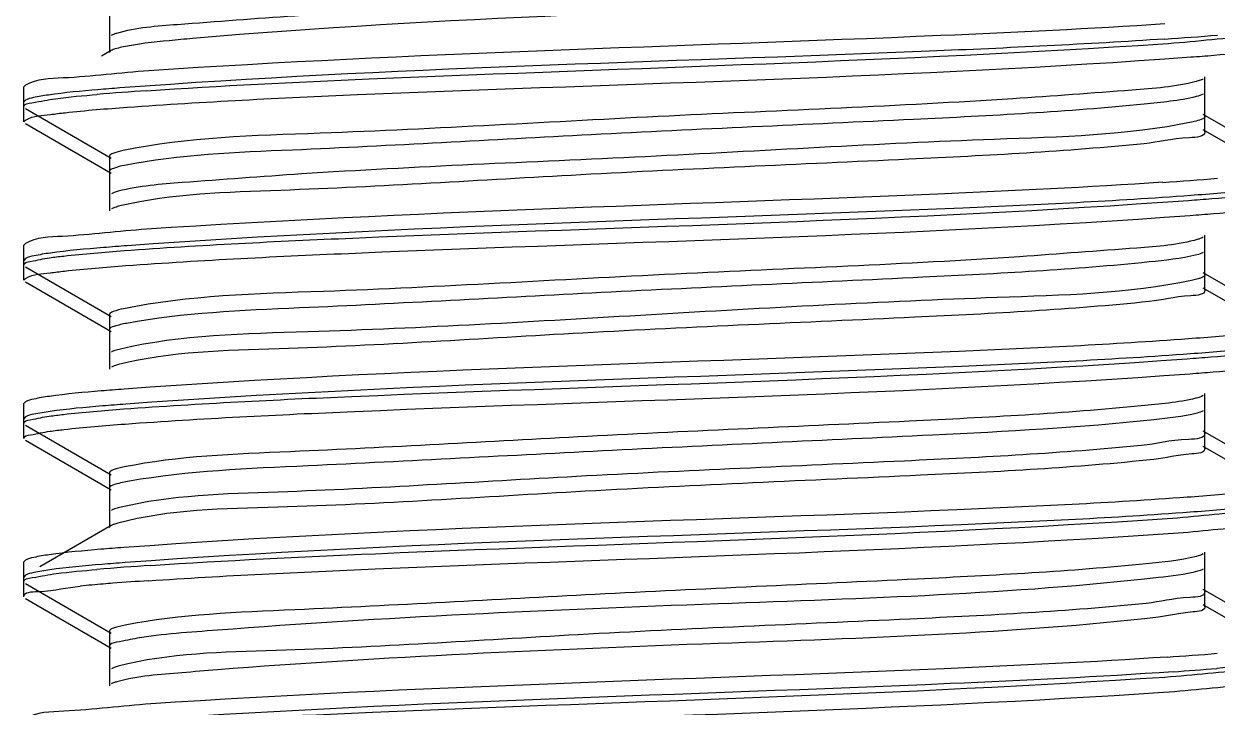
# Model space of a CAD drawing. Extents: x 27938 to 1507990, y 110129 to 923079.
# Drawn here: x 455313.4 to 455492.8, y 383488.3 to 383591.1 of the extents above; entities that cross this region are included whole.
import ezdxf

# ---------------------------------------------------------------- set-up
doc = ezdxf.new("R2010")
doc.units = 0
doc.header["$LTSCALE"] = 1000
doc.header["$MEASUREMENT"] = 0

msp = doc.modelspace()

# ---------------------------------------------------------------- linework, layer by layer
at = {"linetype": 'Continuous'}
for p, q in [((455326.24, 383595.03), (455326.24, 383589.08)), ((455326.24, 383592.75), (455326.24, 383586.8)), ((455326.5, 383587.1), (455325.03, 383586.25)), ((455490.97, 383577.17), (455490.97, 383583.12)), ((455313.58, 383581.9), (455313.35, 383581.63)), ((455313.35, 383578.66), (455313.35, 383581.63)), ((455313.35, 383578.66), (455313.35, 383581.63)), ((455313.58, 383579.62), (455313.35, 383579.36)), ((455313.35, 383576.38), (455313.35, 383579.36)), ((455313.35, 383576.38), (455313.35, 383579.36)), ((455490.97, 383574.89), (455490.97, 383580.84)), ((455313.58, 383578.4), (455326.5, 383570.91)), ((455503.63, 383569.99), (455490.71, 383577.47)), ((455313.58, 383576.12), (455326.5, 383568.64)), ((455489.65, 383576.49), (455488.93, 383576.32)), ((455503.63, 383567.71), (455490.71, 383575.19)), ((455326.24, 383571.22), (455326.24, 383565.26)), ((455326.24, 383568.94), (455326.24, 383562.98)), ((455313.58, 383558.08), (455313.35, 383557.82)), ((455313.35, 383554.84), (455313.35, 383557.82)), ((455313.35, 383554.84), (455313.35, 383557.82)), ((455490.97, 383553.36), (455490.97, 383559.31)), ((455490.97, 383551.08), (455490.97, 383557.03)), ((455313.58, 383555.8), (455313.35, 383555.54)), ((455313.35, 383552.57), (455313.35, 383555.54)), ((455313.35, 383552.57), (455313.35, 383555.54)), ((455313.58, 383554.58), (455326.5, 383547.1)), ((455489.93, 383552.75), (455488.97, 383552.52)), ((455503.63, 383546.18), (455490.71, 383553.66)), ((455313.58, 383552.31), (455326.5, 383544.82)), ((455503.63, 383543.9), (455490.71, 383551.38)), ((455326.24, 383547.4), (455326.24, 383541.45)), ((455326.24, 383545.12), (455326.24, 383539.17)), ((455490.97, 383529.54), (455490.97, 383535.5)), ((455313.58, 383534.27), (455313.35, 383534.01)), ((455313.35, 383531.03), (455313.35, 383534.01)), ((455313.35, 383531.03), (455313.35, 383534.01)), ((455490.97, 383527.26), (455490.97, 383533.22)), ((455313.58, 383531.99), (455313.35, 383531.73)), ((455313.35, 383528.75), (455313.35, 383531.73)), ((455313.35, 383528.75), (455313.35, 383531.73)), ((455313.58, 383530.77), (455326.5, 383523.29)), ((455503.63, 383522.36), (455490.71, 383529.85)), ((455313.58, 383528.49), (455326.5, 383521.01)), ((455503.63, 383520.08), (455490.71, 383527.57)), ((455326.24, 383523.59), (455326.24, 383517.64)), ((455326.24, 383521.31), (455326.24, 383515.36)), ((455326.5, 383515.66), (455315.75, 383509.43)), ((455490.97, 383505.73), (455490.97, 383511.68)), ((455313.58, 383510.46), (455313.35, 383510.2)), ((455313.35, 383507.22), (455313.35, 383510.2)), ((455313.35, 383507.22), (455313.35, 383510.2)), ((455490.97, 383503.45), (455490.97, 383509.41)), ((455313.58, 383508.18), (455313.35, 383507.92)), ((455313.35, 383504.94), (455313.35, 383507.92)), ((455313.35, 383504.94), (455313.35, 383507.92)), ((455313.58, 383506.96), (455326.5, 383499.48)), ((455503.63, 383498.55), (455490.71, 383506.03)), ((455313.58, 383504.68), (455326.5, 383497.2)), ((455503.63, 383496.27), (455490.71, 383503.75)), ((455326.24, 383499.78), (455326.24, 383493.82)), ((455326.24, 383497.5), (455326.24, 383491.55))]:
    msp.add_line(p, q, dxfattribs=at)
for centre, radius, start, end in [((455457.27, 384013.18), 425.25, 273.7327, 274.7996), ((455359.36, 383164.13), 417.83, 93.7807, 94.8008), ((455456.87, 383996.68), 430.3, 273.7014, 274.7995), ((455360.21, 383081.95), 428.61, 93.7128, 94.7991), ((455345.25, 383262.02), 245.65, 94.6576, 95.467), ((455353.53, 383162.59), 345.43, 94.4503, 94.6873), ((455364.43, 383019.9), 488.53, 93.7928, 94.4265), ((455457.68, 383914.94), 419.97, 273.7666, 274.8009), ((455458.89, 383897.47), 404.72, 273.8647, 274.8037)]:
    msp.add_arc(centre, radius, start, end, dxfattribs=at)
for points, knots in [([(455488.86, 383600.12), (455479.01, 383598.11), (455451.08, 383597.49), (455406.29, 383594.68), (455365.38, 383593.26), (455339.3, 383591.17), (455330.24, 383590.54), (455327.28, 383589.68)], [0, 0, 0, 0, 0.186373, 0.513855, 0.833476, 0.942785, 1, 1, 1, 1]), ([(455481.04, 383596.82), (455471.34, 383595.89), (455423.89, 383593.18), (455376.35, 383592.18), (455338.73, 383588.91)], [0, 0, 0, 0, 0.20523, 1, 1, 1, 1]), ([(455484.95, 383591.11), (455473.73, 383590.36), (455422.79, 383587.92), (455371.79, 383586.7), (455332.13, 383584.05)], [0, 0, 0, 0, 0.220524, 1, 1, 1, 1]), ([(455484.65, 383588.11), (455489.05, 383588.41), (455495.2, 383589.26), (455501.92, 383589.32), (455503.63, 383590.3)], [0, 0, 0, 0, 0.691471, 1, 1, 1, 1]), ([(455327.28, 383589.68), (455327.12, 383589.63), (455326.86, 383589.55), (455326.61, 383589.44), (455326.5, 383589.38)], [0, 0, 0, 0, 0.572013, 1, 1, 1, 1]), ([(455484.95, 383588.83), (455473.16, 383588.05), (455420.77, 383585.54), (455368.31, 383584.51), (455327.8, 383581.47)], [0, 0, 0, 0, 0.225391, 1, 1, 1, 1]), ([(455338.73, 383588.91), (455337.56, 383588.81), (455333.99, 383588.46), (455330.41, 383588.11), (455328.05, 383587.59)], [0, 0, 0, 0, 0.327573, 1, 1, 1, 1]), ([(455328.05, 383587.59), (455327.73, 383587.52), (455327.21, 383587.39), (455326.69, 383587.21), (455326.5, 383587.1)], [0, 0, 0, 0, 0.601667, 1, 1, 1, 1]), ([(455331.81, 383581.06), (455342.95, 383581.81), (455393.9, 383584.26), (455444.9, 383585.49), (455484.65, 383588.11)], [0, 0, 0, 0, 0.219052, 1, 1, 1, 1]), ([(455488.84, 383586.13), (455489.99, 383586.21), (455493.72, 383586.51), (455497.46, 383586.84), (455500.03, 383587.21)], [0, 0, 0, 0, 0.307538, 1, 1, 1, 1]), ([(455328.9, 383578.57), (455340.43, 383579.41), (455393.74, 383582.01), (455447.13, 383583.05), (455488.84, 383586.13)], [0, 0, 0, 0, 0.216493, 1, 1, 1, 1]), ([(455332.13, 383584.05), (455327.83, 383583.77), (455321.82, 383582.93), (455315.25, 383582.85), (455313.58, 383581.9)], [0, 0, 0, 0, 0.691073, 1, 1, 1, 1]), ([(455327.8, 383581.47), (455326.7, 383581.39), (455323.1, 383581.1), (455319.51, 383580.77), (455317.04, 383580.41)], [0, 0, 0, 0, 0.307039, 1, 1, 1, 1]), ([(455489.65, 383582.44), (455486.51, 383581.63), (455477.24, 383580.94), (455450.89, 383578.93), (455410.08, 383577.47), (455365.61, 383574.68), (455337.99, 383574.08), (455328.28, 383572.06)], [0, 0, 0, 0, 0.060117, 0.171248, 0.491182, 0.816115, 1, 1, 1, 1]), ([(455490.7, 383582.82), (455490.57, 383582.74), (455490.22, 383582.6), (455489.86, 383582.5), (455489.65, 383582.44)], [0, 0, 0, 0, 0.414924, 1, 1, 1, 1]), ([(455313.35, 383578.66), (455313.35, 383579.1), (455315.72, 383579.38), (455316.91, 383579.71), (455318.1, 383579.86)], [0, 0, 0, 0, 0.271021, 1, 1, 1, 1]), ([(455317.04, 383580.41), (455316.28, 383580.3), (455315.13, 383580.1), (455313.95, 383579.83), (455313.58, 383579.62)], [0, 0, 0, 0, 0.641483, 1, 1, 1, 1]), ([(455490.71, 383580.54), (455490.38, 383580.36), (455487.44, 383579.56), (455484.44, 383579.3), (455481.82, 383579.04)], [0, 0, 0, 0, 0.123412, 1, 1, 1, 1]), ([(455313.35, 383576.38), (455313.35, 383576.5), (455314.78, 383577.39), (455316.08, 383577.3), (455317.34, 383577.48)], [0, 0, 0, 0, 0.088752, 1, 1, 1, 1]), ([(455317.34, 383577.48), (455318.07, 383577.58), (455321.92, 383578.05), (455325.78, 383578.35), (455328.9, 383578.57)], [0, 0, 0, 0, 0.191582, 1, 1, 1, 1]), ([(455481.82, 383579.04), (455470.29, 383577.88), (455442.56, 383576.46), (455399.82, 383574.62), (455360.34, 383572.28), (455336.78, 383571.47), (455328.48, 383569.82)], [0, 0, 0, 0, 0.226181, 0.54212, 0.834898, 1, 1, 1, 1]), ([(455488.93, 383576.32), (455479.22, 383574.31), (455451.59, 383573.71), (455407.11, 383570.91), (455366.29, 383569.45), (455339.95, 383567.44), (455330.69, 383566.75), (455327.55, 383565.94)], [0, 0, 0, 0, 0.183944, 0.508945, 0.828873, 0.939958, 1, 1, 1, 1]), ([(455490.96, 383577.17), (455490.96, 383577.01), (455490.42, 383576.69), (455489.98, 383576.58), (455489.65, 383576.49)], [0, 0, 0, 0, 0.311826, 1, 1, 1, 1]), ([(455490.96, 383574.89), (455490.97, 383574.06), (455486.25, 383574.01), (455484.1, 383573.32), (455481.82, 383573.09)], [0, 0, 0, 0, 0.265449, 1, 1, 1, 1]), ([(455481.82, 383573.09), (455470.06, 383571.91), (455441.8, 383570.46), (455398.46, 383568.67), (455359.05, 383566.09), (455335.69, 383565.6), (455327.81, 383563.72)], [0, 0, 0, 0, 0.229743, 0.549934, 0.842575, 1, 1, 1, 1]), ([(455328.28, 383572.06), (455327.76, 383571.95), (455327.15, 383571.81), (455326.25, 383571.44), (455326.25, 383571.22)], [0, 0, 0, 0, 0.705326, 1, 1, 1, 1]), ([(455328.48, 383569.82), (455327.92, 383569.71), (455327.26, 383569.56), (455326.25, 383569.18), (455326.25, 383568.94)], [0, 0, 0, 0, 0.707822, 1, 1, 1, 1]), ([(455484.65, 383567.28), (455473.37, 383566.53), (455422.43, 383564.1), (455371.42, 383562.88), (455331.81, 383560.22)], [0, 0, 0, 0, 0.221533, 1, 1, 1, 1]), ([(455327.55, 383565.94), (455327.34, 383565.89), (455326.99, 383565.78), (455326.64, 383565.64), (455326.51, 383565.56)], [0, 0, 0, 0, 0.584722, 1, 1, 1, 1]), ([(455488.84, 383565.29), (455477.42, 383564.45), (455424.11, 383561.85), (455370.72, 383560.78), (455328.9, 383557.74)], [0, 0, 0, 0, 0.214464, 1, 1, 1, 1]), ([(455488.49, 383564.57), (455489.67, 383564.65), (455493.48, 383564.95), (455497.3, 383565.29), (455499.92, 383565.66)], [0, 0, 0, 0, 0.307301, 1, 1, 1, 1]), ([(455500.03, 383566.37), (455499.32, 383566.27), (455495.6, 383565.81), (455491.86, 383565.51), (455488.84, 383565.29)], [0, 0, 0, 0, 0.191295, 1, 1, 1, 1]), ([(455327.81, 383563.72), (455327.54, 383563.66), (455327.1, 383563.54), (455326.67, 383563.38), (455326.51, 383563.29)], [0, 0, 0, 0, 0.593584, 1, 1, 1, 1]), ([(455328.44, 383557.01), (455339.88, 383557.85), (455393.24, 383560.45), (455446.67, 383561.51), (455488.49, 383564.57)], [0, 0, 0, 0, 0.214855, 1, 1, 1, 1]), ([(455488.77, 383562.31), (455489.93, 383562.4), (455493.68, 383562.69), (455497.43, 383563.03), (455500.01, 383563.39)], [0, 0, 0, 0, 0.30752, 1, 1, 1, 1]), ([(455328.7, 383554.75), (455340.21, 383555.59), (455393.56, 383558.19), (455447, 383559.23), (455488.77, 383562.31)], [0, 0, 0, 0, 0.215894, 1, 1, 1, 1]), ([(455331.81, 383560.22), (455327.59, 383559.94), (455321.67, 383559.12), (455315.22, 383559.03), (455313.58, 383558.08)], [0, 0, 0, 0, 0.690761, 1, 1, 1, 1]), ([(455328.9, 383557.74), (455327.71, 383557.65), (455323.86, 383557.35), (455319.99, 383557.01), (455317.34, 383556.64)], [0, 0, 0, 0, 0.307194, 1, 1, 1, 1]), ([(455489.93, 383558.71), (455486.96, 383557.84), (455477.89, 383557.21), (455451.81, 383555.12), (455410.89, 383553.71), (455366.12, 383550.89), (455338.2, 383550.28), (455328.34, 383548.26)], [0, 0, 0, 0, 0.057292, 0.16665, 0.48628, 0.813694, 1, 1, 1, 1]), ([(455490.7, 383559.01), (455490.6, 383558.95), (455490.34, 383558.84), (455490.08, 383558.75), (455489.93, 383558.71)], [0, 0, 0, 0, 0.427528, 1, 1, 1, 1]), ([(455317.34, 383556.64), (455316.52, 383556.53), (455315.26, 383556.31), (455313.98, 383556.03), (455313.58, 383555.8)], [0, 0, 0, 0, 0.64438, 1, 1, 1, 1]), ([(455317.2, 383555.93), (455317.91, 383556.03), (455321.65, 383556.48), (455325.4, 383556.78), (455328.44, 383557.01)], [0, 0, 0, 0, 0.191288, 1, 1, 1, 1]), ([(455490.71, 383556.73), (455490.41, 383556.56), (455487.71, 383555.8), (455484.96, 383555.56), (455482.56, 383555.3)], [0, 0, 0, 0, 0.125618, 1, 1, 1, 1]), ([(455313.35, 383554.84), (455313.35, 383555.21), (455315.24, 383555.53), (455316.23, 383555.79), (455317.2, 383555.93)], [0, 0, 0, 0, 0.274581, 1, 1, 1, 1]), ([(455317.29, 383553.66), (455318.01, 383553.76), (455321.81, 383554.22), (455325.62, 383554.52), (455328.7, 383554.75)], [0, 0, 0, 0, 0.191547, 1, 1, 1, 1]), ([(455482.56, 383555.3), (455471.26, 383554.12), (455443.76, 383552.72), (455401.15, 383550.84), (455361.29, 383548.56), (455337.37, 383547.66), (455328.81, 383546.07)], [0, 0, 0, 0, 0.221386, 0.535783, 0.830497, 1, 1, 1, 1]), ([(455313.35, 383552.57), (455313.35, 383552.69), (455314.75, 383553.57), (455316.04, 383553.48), (455317.29, 383553.66)], [0, 0, 0, 0, 0.089007, 1, 1, 1, 1]), ([(455488.97, 383552.52), (455479.39, 383550.51), (455452.06, 383549.88), (455407.82, 383547.41), (455363.98, 383544.75), (455337.06, 383544.35), (455327.87, 383542.2)], [0, 0, 0, 0, 0.181847, 0.504414, 0.824494, 1, 1, 1, 1]), ([(455490.96, 383553.36), (455490.96, 383553.22), (455490.55, 383552.93), (455490.19, 383552.83), (455489.93, 383552.75)], [0, 0, 0, 0, 0.322524, 1, 1, 1, 1]), ([(455490.96, 383551.08), (455490.97, 383550.31), (455486.65, 383550.2), (455484.66, 383549.57), (455482.56, 383549.35)], [0, 0, 0, 0, 0.266197, 1, 1, 1, 1]), ([(455482.56, 383549.35), (455470.85, 383548.13), (455442.44, 383546.68), (455398.76, 383544.9), (455359.02, 383542.19), (455335.44, 383541.85), (455327.61, 383539.86)], [0, 0, 0, 0, 0.227539, 0.549411, 0.843947, 1, 1, 1, 1]), ([(455328.34, 383548.26), (455327.81, 383548.15), (455327.19, 383548.01), (455326.25, 383547.63), (455326.25, 383547.4)], [0, 0, 0, 0, 0.706097, 1, 1, 1, 1]), ([(455328.81, 383546.07), (455328.16, 383545.95), (455327.43, 383545.78), (455326.25, 383545.39), (455326.24, 383545.12)], [0, 0, 0, 0, 0.71182, 1, 1, 1, 1]), ([(455488.49, 383543.73), (455476.99, 383542.89), (455423.64, 383540.29), (455370.2, 383539.25), (455328.44, 383536.17)], [0, 0, 0, 0, 0.215925, 1, 1, 1, 1]), ([(455499.92, 383544.82), (455499.2, 383544.72), (455495.4, 383544.26), (455491.58, 383543.96), (455488.49, 383543.73)], [0, 0, 0, 0, 0.191493, 1, 1, 1, 1]), ([(455327.87, 383542.2), (455327.59, 383542.14), (455327.13, 383542.02), (455326.67, 383541.85), (455326.51, 383541.75)], [0, 0, 0, 0, 0.595809, 1, 1, 1, 1]), ([(455488.29, 383540.74), (455489.48, 383540.83), (455493.35, 383541.13), (455497.22, 383541.47), (455499.88, 383541.84)], [0, 0, 0, 0, 0.307277, 1, 1, 1, 1]), ([(455500.01, 383542.56), (455499.3, 383542.45), (455495.56, 383542), (455491.81, 383541.7), (455488.78, 383541.47)], [0, 0, 0, 0, 0.191309, 1, 1, 1, 1]), ([(455327.61, 383539.86), (455327.39, 383539.81), (455327.01, 383539.7), (455326.65, 383539.55), (455326.51, 383539.47)], [0, 0, 0, 0, 0.586461, 1, 1, 1, 1]), ([(455328.37, 383533.19), (455339.79, 383534.03), (455393.1, 383536.63), (455446.48, 383537.7), (455488.29, 383540.74)], [0, 0, 0, 0, 0.214447, 1, 1, 1, 1]), ([(455488.78, 383541.47), (455477.33, 383540.63), (455423.97, 383538.03), (455370.53, 383536.97), (455328.7, 383533.91)], [0, 0, 0, 0, 0.214866, 1, 1, 1, 1]), ([(455328.57, 383530.93), (455340.06, 383531.77), (455393.45, 383534.37), (455446.91, 383535.42), (455488.73, 383538.49)], [0, 0, 0, 0, 0.215499, 1, 1, 1, 1]), ([(455488.73, 383538.49), (455489.89, 383538.58), (455493.65, 383538.87), (455497.41, 383539.21), (455500, 383539.58)], [0, 0, 0, 0, 0.307507, 1, 1, 1, 1]), ([(455317.2, 383535.09), (455316.41, 383534.98), (455315.2, 383534.77), (455313.96, 383534.49), (455313.58, 383534.27)], [0, 0, 0, 0, 0.642908, 1, 1, 1, 1]), ([(455328.44, 383536.17), (455327.28, 383536.09), (455323.53, 383535.79), (455319.78, 383535.45), (455317.2, 383535.09)], [0, 0, 0, 0, 0.307539, 1, 1, 1, 1]), ([(455490.71, 383535.2), (455490.37, 383535), (455487.28, 383534.18), (455484.15, 383533.92), (455481.39, 383533.65)], [0, 0, 0, 0, 0.122258, 1, 1, 1, 1]), ([(455317.29, 383532.82), (455316.48, 383532.71), (455315.24, 383532.49), (455313.97, 383532.22), (455313.58, 383531.99)], [0, 0, 0, 0, 0.64385, 1, 1, 1, 1]), ([(455317.18, 383532.11), (455317.89, 383532.21), (455321.61, 383532.67), (455325.35, 383532.97), (455328.37, 383533.19)], [0, 0, 0, 0, 0.191269, 1, 1, 1, 1]), ([(455328.7, 383533.91), (455327.53, 383533.83), (455323.72, 383533.53), (455319.91, 383533.19), (455317.29, 383532.82)], [0, 0, 0, 0, 0.30725, 1, 1, 1, 1]), ([(455481.39, 383533.65), (455469.79, 383532.51), (455442, 383531.08), (455399.31, 383529.25), (455360.03, 383526.91), (455336.64, 383526.12), (455328.43, 383524.47)], [0, 0, 0, 0, 0.228282, 0.544405, 0.836128, 1, 1, 1, 1]), ([(455490.71, 383532.92), (455490.43, 383532.75), (455487.97, 383532.04), (455485.46, 383531.81), (455483.28, 383531.57)], [0, 0, 0, 0, 0.127999, 1, 1, 1, 1]), ([(455313.35, 383531.03), (455313.35, 383531.4), (455315.23, 383531.72), (455316.22, 383531.97), (455317.18, 383532.11)], [0, 0, 0, 0, 0.274666, 1, 1, 1, 1]), ([(455317.24, 383529.84), (455317.96, 383529.94), (455321.73, 383530.4), (455325.51, 383530.7), (455328.57, 383530.93)], [0, 0, 0, 0, 0.191427, 1, 1, 1, 1]), ([(455483.28, 383531.57), (455472.21, 383530.36), (455445.03, 383528.98), (455402.61, 383527.07), (455362.4, 383524.85), (455338.09, 383523.86), (455329.23, 383522.34)], [0, 0, 0, 0, 0.21628, 0.528744, 0.825398, 1, 1, 1, 1]), ([(455313.35, 383528.75), (455313.35, 383529.13), (455315.26, 383529.44), (455316.27, 383529.7), (455317.24, 383529.84)], [0, 0, 0, 0, 0.274358, 1, 1, 1, 1]), ([(455490.96, 383529.54), (455490.97, 383528.68), (455486.02, 383528.67), (455483.78, 383527.93), (455481.39, 383527.7)], [0, 0, 0, 0, 0.265093, 1, 1, 1, 1]), ([(455481.39, 383527.7), (455469.54, 383526.53), (455441.21, 383525.08), (455397.89, 383523.31), (455358.69, 383520.7), (455335.51, 383520.25), (455327.74, 383518.36)], [0, 0, 0, 0, 0.23203, 0.552577, 0.844133, 1, 1, 1, 1]), ([(455490.97, 383527.26), (455490.97, 383526.56), (455487.04, 383526.39), (455485.2, 383525.82), (455483.28, 383525.61)], [0, 0, 0, 0, 0.267101, 1, 1, 1, 1]), ([(455483.28, 383525.61), (455471.63, 383524.34), (455443.11, 383522.91), (455399.12, 383521.13), (455359.07, 383518.3), (455335.25, 383518.11), (455327.46, 383516.01)], [0, 0, 0, 0, 0.225089, 0.548455, 0.844944, 1, 1, 1, 1]), ([(455328.43, 383524.47), (455327.88, 383524.35), (455327.23, 383524.21), (455326.25, 383523.82), (455326.25, 383523.59)], [0, 0, 0, 0, 0.707145, 1, 1, 1, 1]), ([(455329.23, 383522.34), (455328.48, 383522.21), (455327.65, 383522.01), (455326.25, 383521.62), (455326.24, 383521.31)], [0, 0, 0, 0, 0.715974, 1, 1, 1, 1]), ([(455499.88, 383521), (455499.14, 383520.9), (455495.29, 383520.44), (455491.42, 383520.13), (455488.29, 383519.91)], [0, 0, 0, 0, 0.191494, 1, 1, 1, 1]), ([(455327.74, 383518.36), (455327.49, 383518.3), (455327.07, 383518.19), (455326.66, 383518.03), (455326.51, 383517.94)], [0, 0, 0, 0, 0.591238, 1, 1, 1, 1]), ([(455488.29, 383519.91), (455476.77, 383519.07), (455423.46, 383516.47), (455370.07, 383515.43), (455328.37, 383512.35)], [0, 0, 0, 0, 0.216529, 1, 1, 1, 1]), ([(455485.27, 383516.72), (455489.52, 383517), (455495.48, 383517.83), (455501.97, 383517.92), (455503.63, 383518.86)], [0, 0, 0, 0, 0.690877, 1, 1, 1, 1]), ([(455500, 383518.74), (455499.28, 383518.64), (455495.54, 383518.18), (455491.77, 383517.88), (455488.73, 383517.66)], [0, 0, 0, 0, 0.191315, 1, 1, 1, 1]), ([(455488.73, 383517.66), (455477.26, 383516.81), (455423.87, 383514.21), (455370.41, 383513.16), (455328.57, 383510.09)], [0, 0, 0, 0, 0.215146, 1, 1, 1, 1]), ([(455332.45, 383509.66), (455343.71, 383510.41), (455394.64, 383512.85), (455445.64, 383514.06), (455485.27, 383516.72)], [0, 0, 0, 0, 0.22115, 1, 1, 1, 1]), ([(455486.17, 383514.5), (455490.21, 383514.78), (455495.88, 383515.56), (455502.05, 383515.68), (455503.63, 383516.59)], [0, 0, 0, 0, 0.689986, 1, 1, 1, 1]), ([(455327.46, 383516.01), (455327.27, 383515.96), (455326.95, 383515.86), (455326.63, 383515.73), (455326.51, 383515.66)], [0, 0, 0, 0, 0.579977, 1, 1, 1, 1]), ([(455332.11, 383507.36), (455343.47, 383508.12), (455394.82, 383510.58), (455446.23, 383511.76), (455486.17, 383514.5)], [0, 0, 0, 0, 0.221314, 1, 1, 1, 1]), ([(455317.18, 383511.27), (455316.4, 383511.16), (455315.19, 383510.95), (455313.96, 383510.68), (455313.58, 383510.46)], [0, 0, 0, 0, 0.642723, 1, 1, 1, 1]), ([(455328.37, 383512.35), (455327.22, 383512.27), (455323.49, 383511.97), (455319.75, 383511.64), (455317.18, 383511.27)], [0, 0, 0, 0, 0.307563, 1, 1, 1, 1]), ([(455490.71, 383511.38), (455490.39, 383511.2), (455487.56, 383510.42), (455484.68, 383510.17), (455482.15, 383509.91)], [0, 0, 0, 0, 0.124368, 1, 1, 1, 1]), ([(455328.57, 383510.09), (455327.41, 383510), (455323.63, 383509.71), (455319.85, 383509.37), (455317.24, 383509)], [0, 0, 0, 0, 0.307384, 1, 1, 1, 1]), ([(455482.15, 383509.91), (455470.71, 383508.75), (455443.05, 383507.33), (455400.34, 383505.47), (455360.69, 383503.15), (455336.97, 383502.31), (455328.58, 383500.68)], [0, 0, 0, 0, 0.224238, 0.539714, 0.833345, 1, 1, 1, 1]), ([(455313.35, 383507.22), (455313.35, 383507.68), (455315.79, 383507.95), (455317.01, 383508.28), (455318.23, 383508.44)], [0, 0, 0, 0, 0.270586, 1, 1, 1, 1]), ([(455317.24, 383509), (455316.44, 383508.89), (455315.22, 383508.68), (455313.97, 383508.4), (455313.58, 383508.18)], [0, 0, 0, 0, 0.643403, 1, 1, 1, 1]), ([(455483.96, 383507.83), (455462, 383505.33), (455414.71, 383503.94), (455367.52, 383501.85), (455342.46, 383499.92)], [0, 0, 0, 0, 0.467917, 1, 1, 1, 1]), ([(455490.71, 383509.1), (455490.45, 383508.95), (455488.23, 383508.28), (455485.94, 383508.06), (455483.96, 383507.83)], [0, 0, 0, 0, 0.130558, 1, 1, 1, 1]), ([(455313.35, 383504.94), (455313.35, 383505.7), (455317.74, 383505.7), (455319.72, 383506.35), (455321.84, 383506.55)], [0, 0, 0, 0, 0.263956, 1, 1, 1, 1]), ([(455490.96, 383505.73), (455490.97, 383504.93), (455486.43, 383504.85), (455484.35, 383504.19), (455482.15, 383503.96)], [0, 0, 0, 0, 0.265763, 1, 1, 1, 1]), ([(455482.15, 383503.96), (455470.34, 383502.75), (455441.84, 383501.3), (455398.15, 383499.54), (455358.64, 383496.79), (455335.24, 383496.51), (455327.53, 383494.5)], [0, 0, 0, 0, 0.229965, 0.552316, 0.845738, 1, 1, 1, 1]), ([(455490.97, 383503.45), (455490.97, 383502.81), (455487.41, 383502.58), (455485.71, 383502.08), (455483.96, 383501.88)], [0, 0, 0, 0, 0.268181, 1, 1, 1, 1]), ([(455328.58, 383500.68), (455327.99, 383500.57), (455327.31, 383500.41), (455326.25, 383500.03), (455326.25, 383499.78)], [0, 0, 0, 0, 0.709136, 1, 1, 1, 1]), ([(455483.96, 383501.88), (455462, 383499.37), (455414.71, 383497.98), (455367.52, 383495.9), (455342.46, 383493.97)], [0, 0, 0, 0, 0.467917, 1, 1, 1, 1]), ([(455342.46, 383499.92), (455338.44, 383499.61), (455332.83, 383499.26), (455328.25, 383498.28), (455326.24, 383497.9), (455326.24, 383497.5)], [0, 0, 0, 0, 0.734363, 0.926776, 1, 1, 1, 1]), ([(455485.27, 383495.88), (455474.11, 383495.13), (455423.17, 383492.69), (455372.17, 383491.46), (455332.45, 383488.83)], [0, 0, 0, 0, 0.219461, 1, 1, 1, 1]), ([(455484.96, 383492.88), (455489.28, 383493.17), (455495.34, 383494.01), (455501.95, 383494.09), (455503.63, 383495.05)], [0, 0, 0, 0, 0.691179, 1, 1, 1, 1]), ([(455327.53, 383494.5), (455327.33, 383494.44), (455326.98, 383494.34), (455326.64, 383494.2), (455326.51, 383494.13)], [0, 0, 0, 0, 0.58329, 1, 1, 1, 1]), ([(455342.46, 383493.97), (455340.68, 383493.83), (455335.64, 383493.35), (455330.5, 383493.06), (455327.33, 383492.16)], [0, 0, 0, 0, 0.35135, 1, 1, 1, 1]), ([(455486.17, 383493.66), (455475, 383492.9), (455423.65, 383490.42), (455372.24, 383489.2), (455332.11, 383486.52)], [0, 0, 0, 0, 0.217709, 1, 1, 1, 1]), ([(455327.33, 383492.16), (455327.17, 383492.12), (455326.89, 383492.03), (455326.61, 383491.91), (455326.5, 383491.85)], [0, 0, 0, 0, 0.574371, 1, 1, 1, 1]), ([(455332.14, 383485.83), (455343.34, 383486.57), (455394.28, 383489.02), (455445.28, 383490.24), (455484.96, 383492.88)], [0, 0, 0, 0, 0.220122, 1, 1, 1, 1]), ([(455484.76, 383490.59), (455489.13, 383490.88), (455495.25, 383491.73), (455501.93, 383491.8), (455503.63, 383492.77)], [0, 0, 0, 0, 0.691368, 1, 1, 1, 1]), ([(455331.93, 383483.53), (455343.09, 383484.28), (455394.04, 383486.73), (455445.04, 383487.96), (455484.76, 383490.59)], [0, 0, 0, 0, 0.219436, 1, 1, 1, 1]), ([(455332.45, 383488.83), (455328.08, 383488.54), (455321.96, 383487.69), (455315.28, 383487.62), (455313.58, 383486.64)], [0, 0, 0, 0, 0.691379, 1, 1, 1, 1])]:
    msp.add_open_spline(points, degree=3, knots=knots, dxfattribs=at)
for points in [[(455318.1, 383579.86), (455320.19, 383580.13), (455322.29, 383580.32), (455324.39, 383580.5)], [(455318.23, 383508.44), (455320.27, 383508.69), (455322.31, 383508.88), (455324.35, 383509.06)], [(455499.33, 383494.84), (455497.16, 383494.55), (455494.97, 383494.35), (455492.78, 383494.17)]]:
    msp.add_open_spline(points, degree=3, dxfattribs=at)

doc.saveas('drawing.dxf')
